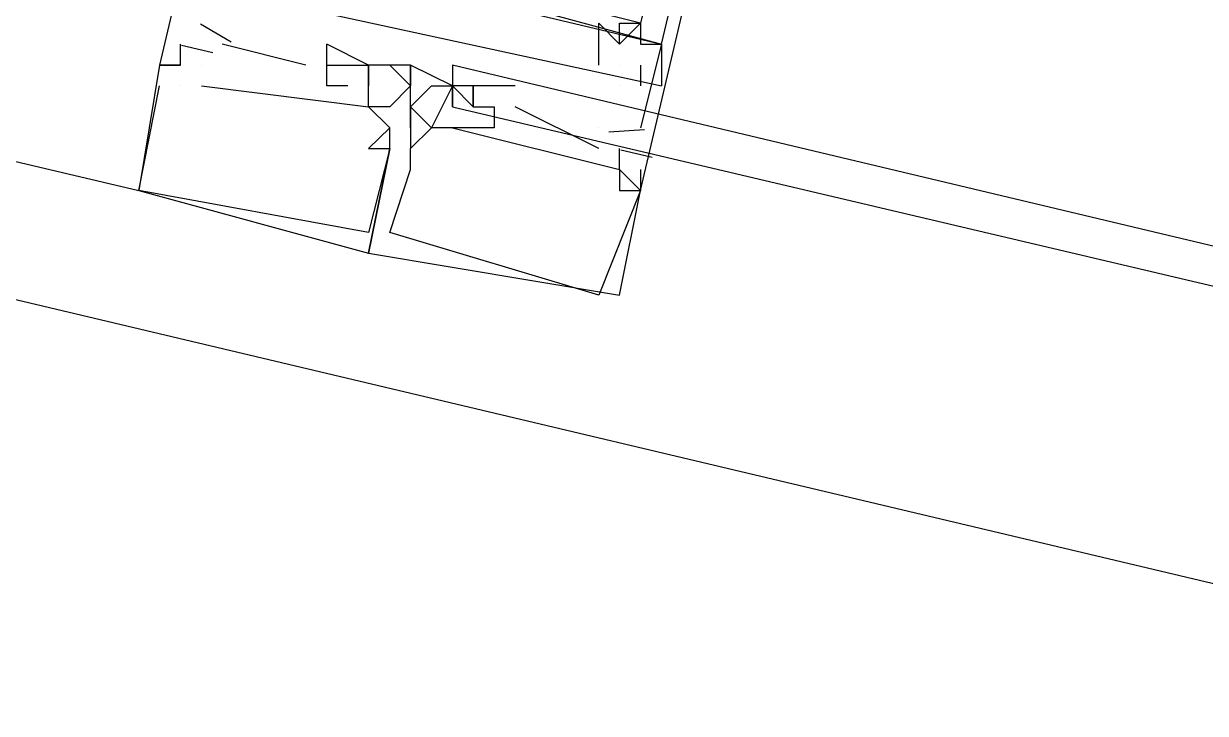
# Model space of a CAD drawing. Header units: feet. Extents: x -84 to 198, y -22 to 181.
# Drawn here: x 116.593 to 117.347, y 92.778 to 93.218 of the extents above; entities that cross this region are included whole.
import ezdxf

# ---------------------------------------------------------------- set-up
doc = ezdxf.new("R2010")
doc.units = ezdxf.units.FT
doc.layers.add('A-LINEA', color=7, linetype='CONTINUOUS')

msp = doc.modelspace()

# ---------------------------------------------------------------- linework, layer by layer
at = {"layer": 'A-LINEA'}
for p, q in [((121.1867, 91.9511), (108.0267, 95.0711)), ((108.36, 95.0711), (116.6667, 93.1111)), ((108.36, 95.0711), (116.6667, 93.1111)), ((116.6933, 93.2444), (117, 93.1778)), ((116.6933, 93.2444), (117, 93.1778)), ((116.7257, 93.2056), (116.7062, 93.2172)), ((116.7257, 93.2056), (116.7062, 93.2172)), ((116.7257, 93.2056), (116.7062, 93.2172)), ((116.6933, 93.2044), (116.6933, 93.2044)), ((116.6933, 93.2044), (116.6933, 93.2044)), ((116.6933, 93.2044), (116.6933, 93.2044)), ((116.7139, 93.1988), (116.6939, 93.2035)), ((116.7139, 93.1988), (116.6939, 93.2035)), ((116.7139, 93.1988), (116.6939, 93.2035)), ((116.7733, 93.1911), (116.72, 93.2044)), ((116.72, 93.2044), (116.72, 93.2044)), ((116.7733, 93.1911), (116.72, 93.2044)), ((116.72, 93.2044), (116.72, 93.2044)), ((116.7733, 93.1911), (116.72, 93.2044)), ((116.72, 93.2044), (116.72, 93.2044)), ((116.7867, 93.1911), (116.7867, 93.2044)), ((116.7867, 93.2044), (116.7867, 93.2044)), ((116.7867, 93.1911), (116.7867, 93.2044)), ((116.7867, 93.2044), (116.7867, 93.2044)), ((116.7867, 93.1911), (116.7867, 93.2044)), ((116.7867, 93.2044), (116.7867, 93.2044)), ((116.9867, 93.2044), (116.9867, 93.2044)), ((117, 93.2044), (117, 93.2044)), ((117, 93.2044), (117, 93.2044)), ((117, 93.2044), (117, 93.2044)), ((116.68, 93.1911), (116.68, 93.1911)), ((116.68, 93.1911), (116.68, 93.1911)), ((116.68, 93.1911), (116.68, 93.1911)), ((116.68, 93.1911), (116.68, 93.1911)), ((116.68, 93.1911), (116.68, 93.1911)), ((116.68, 93.1911), (116.68, 93.1911)), ((116.6933, 93.1911), (116.6933, 93.1911)), ((116.6933, 93.1911), (116.6933, 93.1911)), ((116.6933, 93.1911), (116.6933, 93.1911)), ((116.6933, 93.1911), (116.6933, 93.1911)), ((116.6933, 93.1911), (116.6933, 93.1911)), ((116.6933, 93.1911), (116.6933, 93.1911)), ((116.7067, 93.1911), (116.7067, 93.1911)), ((116.7067, 93.1911), (116.7067, 93.1911)), ((116.7067, 93.1911), (116.7067, 93.1911)), ((116.7067, 93.1911), (116.7067, 93.1911)), ((116.7067, 93.1911), (116.7067, 93.1911)), ((116.7067, 93.1911), (116.7067, 93.1911)), ((116.7733, 93.1911), (116.7733, 93.1911)), ((116.7733, 93.1911), (116.7733, 93.1911)), ((116.7733, 93.1911), (116.7733, 93.1911)), ((116.7867, 93.1911), (116.7867, 93.1911)), ((116.7867, 93.1911), (116.7867, 93.1911)), ((116.7867, 93.1911), (116.7867, 93.1911)), ((116.7867, 93.1911), (116.7867, 93.1911)), ((116.7867, 93.1911), (116.7867, 93.1911)), ((116.7867, 93.1911), (116.7867, 93.1911)), ((116.8, 93.1911), (116.8, 93.1911)), ((116.8, 93.1911), (116.8, 93.1911)), ((116.8, 93.1911), (116.8, 93.1911)), ((116.8133, 93.1911), (116.8133, 93.1911)), ((116.8133, 93.1911), (116.8133, 93.1911)), ((116.8133, 93.1911), (116.8133, 93.1911)), ((116.8133, 93.1911), (116.8133, 93.1911)), ((116.8133, 93.1911), (116.8133, 93.1911)), ((116.8133, 93.1911), (116.8133, 93.1911)), ((116.8133, 93.1911), (116.8133, 93.1911)), ((116.8133, 93.1911), (116.8133, 93.1911)), ((116.8133, 93.1911), (116.8133, 93.1911)), ((116.8267, 93.1911), (116.8267, 93.1911)), ((116.8267, 93.1911), (116.8267, 93.1911)), ((116.8267, 93.1911), (116.8267, 93.1911)), ((116.84, 93.1911), (116.84, 93.1911)), ((116.84, 93.1911), (116.84, 93.1911)), ((116.84, 93.1911), (116.84, 93.1911)), ((116.84, 93.1911), (116.84, 93.1911)), ((116.84, 93.1911), (116.84, 93.1911)), ((116.84, 93.1911), (116.84, 93.1911)), ((116.84, 93.1911), (116.84, 93.1911)), ((116.84, 93.1911), (116.84, 93.1911)), ((116.84, 93.1911), (116.84, 93.1911)), ((116.9733, 93.1911), (116.9733, 93.1911)), ((116.68, 93.1778), (116.68, 93.1778)), ((116.68, 93.1778), (116.68, 93.1778)), ((116.68, 93.1778), (116.68, 93.1778)), ((116.6933, 93.1778), (116.6933, 93.1778)), ((116.6933, 93.1778), (116.6933, 93.1778)), ((116.6933, 93.1778), (116.6933, 93.1778)), ((116.6933, 93.1778), (116.6933, 93.1778)), ((116.6933, 93.1778), (116.6933, 93.1778)), ((116.6933, 93.1778), (116.6933, 93.1778)), ((116.7067, 93.1778), (116.7067, 93.1778)), ((116.7067, 93.1778), (116.7067, 93.1778)), ((116.7067, 93.1778), (116.7067, 93.1778)), ((116.7867, 93.1778), (116.7867, 93.1778)), ((116.7867, 93.1778), (116.7867, 93.1778)), ((116.7867, 93.1778), (116.7867, 93.1778)), ((116.8, 93.1778), (116.8, 93.1778)), ((116.8, 93.1778), (116.8, 93.1778)), ((116.8, 93.1778), (116.8, 93.1778)), ((116.8133, 93.1778), (116.8133, 93.1778)), ((116.8133, 93.1778), (116.8133, 93.1778)), ((116.8133, 93.1778), (116.8133, 93.1778)), ((116.8133, 93.1778), (116.8133, 93.1778)), ((116.8133, 93.1778), (116.8133, 93.1778)), ((116.8133, 93.1778), (116.8133, 93.1778)), ((116.84, 93.1778), (116.84, 93.1778)), ((116.84, 93.1778), (116.84, 93.1778)), ((116.84, 93.1778), (116.84, 93.1778)), ((116.84, 93.1778), (116.84, 93.1778)), ((116.84, 93.1778), (116.84, 93.1778)), ((116.84, 93.1778), (116.84, 93.1778)), ((116.84, 93.1778), (116.84, 93.1778)), ((116.84, 93.1778), (116.84, 93.1778)), ((116.84, 93.1778), (116.84, 93.1778)), ((116.84, 93.1778), (116.84, 93.1778)), ((116.84, 93.1778), (116.84, 93.1778)), ((116.84, 93.1778), (116.84, 93.1778)), ((116.8533, 93.1778), (116.8533, 93.1778)), ((116.8533, 93.1778), (116.8533, 93.1778)), ((116.8533, 93.1778), (116.8533, 93.1778)), ((116.8533, 93.1778), (116.8533, 93.1778)), ((116.8533, 93.1778), (116.8533, 93.1778)), ((116.8533, 93.1778), (116.8533, 93.1778)), ((116.8667, 93.1778), (116.8667, 93.1778)), ((116.8667, 93.1778), (116.8667, 93.1778)), ((116.8667, 93.1778), (116.8667, 93.1778)), ((116.8667, 93.1778), (116.8667, 93.1778)), ((116.8667, 93.1778), (116.8667, 93.1778)), ((116.8667, 93.1778), (116.8667, 93.1778)), ((116.8667, 93.1778), (116.8667, 93.1778)), ((116.8667, 93.1778), (116.8667, 93.1778)), ((116.8667, 93.1778), (116.8667, 93.1778)), ((116.8667, 93.1778), (116.8667, 93.1778)), ((116.8667, 93.1778), (116.8667, 93.1778)), ((116.8667, 93.1778), (116.8667, 93.1778)), ((116.8667, 93.1778), (116.8667, 93.1778)), ((116.8667, 93.1778), (116.8667, 93.1778)), ((116.8667, 93.1778), (116.8667, 93.1778)), ((116.88, 93.1778), (116.88, 93.1778)), ((116.88, 93.1778), (116.88, 93.1778)), ((116.88, 93.1778), (116.88, 93.1778)), ((116.9067, 93.1778), (116.9067, 93.1778)), ((116.9067, 93.1778), (116.9067, 93.1778)), ((116.9067, 93.1778), (116.9067, 93.1778)), ((116.9733, 93.1778), (116.9733, 93.1778)), ((116.8133, 93.1644), (116.8133, 93.1644)), ((116.8133, 93.1644), (116.8133, 93.1644)), ((116.8133, 93.1644), (116.8133, 93.1644)), ((116.8133, 93.1644), (116.8133, 93.1644)), ((116.8133, 93.1644), (116.8133, 93.1644)), ((116.8133, 93.1644), (116.8133, 93.1644)), ((116.8267, 93.1644), (116.8267, 93.1644)), ((116.8267, 93.1644), (116.8267, 93.1644)), ((116.8267, 93.1644), (116.8267, 93.1644)), ((116.84, 93.1644), (116.84, 93.1644)), ((116.84, 93.1644), (116.84, 93.1644)), ((116.84, 93.1644), (116.84, 93.1644)), ((116.84, 93.1644), (116.84, 93.1644)), ((116.84, 93.1644), (116.84, 93.1644)), ((116.84, 93.1644), (116.84, 93.1644)), ((116.84, 93.1644), (116.84, 93.1644)), ((116.84, 93.1644), (116.84, 93.1644)), ((116.84, 93.1644), (116.84, 93.1644)), ((116.84, 93.1644), (116.84, 93.1644)), ((116.84, 93.1644), (116.84, 93.1644)), ((116.84, 93.1644), (116.84, 93.1644)), ((116.84, 93.1644), (116.84, 93.1644)), ((116.84, 93.1644), (116.84, 93.1644)), ((116.84, 93.1644), (116.84, 93.1644)), ((116.8667, 93.1644), (116.8667, 93.1644)), ((116.8667, 93.1644), (116.8667, 93.1644)), ((116.8667, 93.1644), (116.8667, 93.1644)), ((116.8667, 93.1644), (116.8667, 93.1644)), ((116.8667, 93.1644), (116.8667, 93.1644)), ((116.8667, 93.1644), (116.8667, 93.1644)), ((116.88, 93.1644), (116.88, 93.1644)), ((116.88, 93.1644), (116.88, 93.1644)), ((116.88, 93.1644), (116.88, 93.1644)), ((116.88, 93.1644), (116.88, 93.1644)), ((116.88, 93.1644), (116.88, 93.1644)), ((116.88, 93.1644), (116.88, 93.1644)), ((116.8933, 93.1644), (116.8933, 93.1644)), ((116.8933, 93.1644), (116.8933, 93.1644)), ((116.8933, 93.1644), (116.8933, 93.1644)), ((116.9067, 93.1644), (116.9067, 93.1644)), ((116.96, 93.1378), (116.9067, 93.1644)), ((116.9067, 93.1644), (116.9067, 93.1644)), ((116.9067, 93.1644), (116.9067, 93.1644)), ((116.96, 93.1378), (116.9067, 93.1644)), ((116.9067, 93.1644), (116.9067, 93.1644)), ((116.9067, 93.1644), (116.9067, 93.1644)), ((116.96, 93.1378), (116.9067, 93.1644)), ((116.9067, 93.1644), (116.9067, 93.1644)), ((116.8267, 93.1511), (116.8267, 93.1511)), ((116.8267, 93.1511), (116.8267, 93.1511)), ((116.8267, 93.1511), (116.8267, 93.1511)), ((116.8267, 93.1511), (116.8267, 93.1511)), ((116.8267, 93.1511), (116.8267, 93.1511)), ((116.8267, 93.1511), (116.8267, 93.1511)), ((116.84, 93.1511), (116.84, 93.1511)), ((116.84, 93.1511), (116.84, 93.1511)), ((116.84, 93.1511), (116.84, 93.1511)), ((116.84, 93.1511), (116.84, 93.1511)), ((116.84, 93.1511), (116.84, 93.1511)), ((116.84, 93.1511), (116.84, 93.1511)), ((116.84, 93.1511), (116.84, 93.1511)), ((116.84, 93.1511), (116.84, 93.1511)), ((116.84, 93.1511), (116.84, 93.1511)), ((116.8533, 93.1511), (116.8533, 93.1511)), ((116.8533, 93.1511), (116.8533, 93.1511)), ((116.8533, 93.1511), (116.8533, 93.1511)), ((116.8533, 93.1511), (116.8533, 93.1511)), ((116.8533, 93.1511), (116.8533, 93.1511)), ((116.8533, 93.1511), (116.8533, 93.1511)), ((116.8667, 93.1511), (116.8667, 93.1511)), ((116.8667, 93.1511), (116.8667, 93.1511)), ((116.8667, 93.1511), (116.8667, 93.1511)), ((116.8667, 93.1511), (116.8667, 93.1511)), ((116.8667, 93.1511), (116.8667, 93.1511)), ((116.8667, 93.1511), (116.8667, 93.1511)), ((116.8667, 93.1511), (116.8667, 93.1511)), ((116.8667, 93.1511), (116.8667, 93.1511)), ((116.8667, 93.1511), (116.8667, 93.1511)), ((116.88, 93.1511), (116.88, 93.1511)), ((116.88, 93.1511), (116.88, 93.1511)), ((116.88, 93.1511), (116.88, 93.1511)), ((116.8933, 93.1511), (116.8933, 93.1511)), ((116.8933, 93.1511), (116.8933, 93.1511)), ((116.8933, 93.1511), (116.8933, 93.1511)), ((116.96, 93.1511), (116.96, 93.1511)), ((116.96, 93.1511), (116.96, 93.1511)), ((116.96, 93.1511), (116.96, 93.1511)), ((116.9891, 93.1498), (116.9665, 93.1483)), ((116.9891, 93.1498), (116.9665, 93.1483)), ((116.9891, 93.1498), (116.9665, 93.1483)), ((116.9867, 93.1511), (116.9867, 93.1511)), ((116.9867, 93.1511), (116.9867, 93.1511)), ((116.9867, 93.1511), (116.9867, 93.1511)), ((116.8133, 93.1378), (116.8133, 93.1378)), ((116.8133, 93.1378), (116.8133, 93.1378)), ((116.8133, 93.1378), (116.8133, 93.1378)), ((116.8267, 93.1378), (116.8267, 93.1378)), ((116.8267, 93.1378), (116.8267, 93.1378)), ((116.8267, 93.1378), (116.8267, 93.1378)), ((116.8267, 93.1378), (116.8267, 93.1378)), ((116.8267, 93.1378), (116.8267, 93.1378)), ((116.8267, 93.1378), (116.8267, 93.1378)), ((116.8267, 93.1378), (116.8267, 93.1378)), ((116.8267, 93.1378), (116.8267, 93.1378)), ((116.8267, 93.1378), (116.8267, 93.1378)), ((116.8267, 93.1378), (116.8267, 93.1378)), ((116.8267, 93.1378), (116.8267, 93.1378)), ((116.8267, 93.1378), (116.8267, 93.1378)), ((116.84, 93.1378), (116.84, 93.1378)), ((116.84, 93.1378), (116.84, 93.1378)), ((116.84, 93.1378), (116.84, 93.1378)), ((116.84, 93.1378), (116.84, 93.1378)), ((116.84, 93.1378), (116.84, 93.1378)), ((116.84, 93.1378), (116.84, 93.1378)), ((116.84, 93.1378), (116.84, 93.1378)), ((116.84, 93.1378), (116.84, 93.1378)), ((116.84, 93.1378), (116.84, 93.1378)), ((116.84, 93.1378), (116.84, 93.1378)), ((116.84, 93.1378), (116.84, 93.1378)), ((116.84, 93.1378), (116.84, 93.1378)), ((116.84, 93.1378), (116.84, 93.1378)), ((116.84, 93.1378), (116.84, 93.1378)), ((116.84, 93.1378), (116.84, 93.1378)), ((116.84, 93.1378), (116.84, 93.1378)), ((116.84, 93.1378), (116.84, 93.1378)), ((116.84, 93.1378), (116.84, 93.1378)), ((116.96, 93.1378), (116.96, 93.1378)), ((116.96, 93.1378), (116.96, 93.1378)), ((116.96, 93.1378), (116.96, 93.1378)), ((116.9733, 93.1378), (116.9733, 93.1378)), ((116.9733, 93.1378), (116.9733, 93.1378)), ((116.9733, 93.1378), (116.9733, 93.1378)), ((116.994, 93.1321), (116.974, 93.1368)), ((116.994, 93.1321), (116.974, 93.1368)), ((116.994, 93.1321), (116.974, 93.1368)), ((116.84, 93.1244), (116.84, 93.1244)), ((116.84, 93.1244), (116.84, 93.1244)), ((116.84, 93.1244), (116.84, 93.1244)), ((116.84, 93.1244), (116.84, 93.1244)), ((116.84, 93.1244), (116.84, 93.1244)), ((116.84, 93.1244), (116.84, 93.1244)), ((116.84, 93.1244), (116.84, 93.1244)), ((116.84, 93.1244), (116.84, 93.1244)), ((116.84, 93.1244), (116.84, 93.1244)), ((116.84, 93.1244), (116.84, 93.1244)), ((116.84, 93.1244), (116.84, 93.1244)), ((116.84, 93.1244), (116.84, 93.1244)), ((116.9733, 93.1244), (116.9733, 93.1244)), ((116.9733, 93.1244), (116.9733, 93.1244)), ((116.9733, 93.1244), (116.9733, 93.1244)), ((116.9733, 93.1244), (116.9733, 93.1244)), ((116.9733, 93.1244), (116.9733, 93.1244)), ((116.9733, 93.1244), (116.9733, 93.1244)), ((116.9733, 93.1244), (116.9733, 93.1244)), ((116.9733, 93.1244), (116.9733, 93.1244)), ((116.9733, 93.1244), (116.9733, 93.1244)), ((116.9867, 93.1244), (116.9867, 93.1244)), ((116.9867, 93.1244), (116.9867, 93.1244)), ((116.9867, 93.1244), (116.9867, 93.1244)), ((116.6667, 93.1111), (116.6667, 93.1111)), ((116.6667, 93.1111), (116.6667, 93.1111)), ((116.6667, 93.1111), (116.6667, 93.1111)), ((116.6667, 93.1111), (116.6667, 93.1111)), ((116.6667, 93.1111), (116.6667, 93.1111)), ((116.6667, 93.1111), (116.6667, 93.1111)), ((116.9733, 93.1111), (116.9733, 93.1111)), ((116.9733, 93.1111), (116.9733, 93.1111)), ((116.9733, 93.1111), (116.9733, 93.1111)), ((116.9733, 93.1111), (116.9733, 93.1111)), ((116.9733, 93.1111), (116.9733, 93.1111)), ((116.9733, 93.1111), (116.9733, 93.1111)), ((116.9867, 93.1111), (116.9867, 93.1111)), ((116.9867, 93.1111), (116.9867, 93.1111)), ((116.9867, 93.1111), (116.9867, 93.1111)), ((116.9867, 93.1111), (116.9867, 93.1111)), ((116.9867, 93.1111), (116.9867, 93.1111)), ((116.9867, 93.1111), (116.9867, 93.1111)), ((116.9867, 93.1111), (116.9867, 93.1111)), ((116.9867, 93.1111), (116.9867, 93.1111)), ((116.9867, 93.1111), (116.9867, 93.1111)), ((116.9867, 93.1111), (116.9867, 93.1111)), ((116.9867, 93.1111), (116.9867, 93.1111)), ((116.9867, 93.1111), (116.9867, 93.1111)), ((116.9867, 93.1111), (116.9867, 93.1111)), ((116.9867, 93.1111), (116.9867, 93.1111)), ((116.9867, 93.1111), (116.9867, 93.1111)), ((116.8133, 93.0844), (116.8133, 93.0844)), ((116.8133, 93.0844), (116.8133, 93.0844)), ((116.8133, 93.0844), (116.8133, 93.0844)), ((116.8267, 93.0844), (116.8267, 93.0844)), ((116.8267, 93.0844), (116.8267, 93.0844)), ((116.8267, 93.0844), (116.8267, 93.0844)), ((116.8267, 93.0844), (116.8267, 93.0844)), ((116.8267, 93.0844), (116.8267, 93.0844)), ((116.8267, 93.0844), (116.8267, 93.0844)), ((116.8, 93.0711), (116.8, 93.0711)), ((116.8, 93.0711), (116.8, 93.0711)), ((116.8133, 93.0711), (116.8133, 93.0711)), ((116.8133, 93.0711), (116.8133, 93.0711)), ((116.8133, 93.0711), (116.8133, 93.0711)), ((116.8133, 93.0711), (116.8133, 93.0711)), ((116.8133, 93.0711), (116.8133, 93.0711)), ((116.8133, 93.0711), (116.8133, 93.0711)), ((116.8133, 93.0711), (116.8133, 93.0711)), ((116.8133, 93.0711), (116.8133, 93.0711)), ((116.8133, 93.0711), (116.8133, 93.0711)), ((116.8267, 93.0711), (116.8267, 93.0711)), ((116.8267, 93.0711), (116.8267, 93.0711)), ((116.96, 93.0444), (116.96, 93.0444)), ((116.96, 93.0444), (116.96, 93.0444)), ((116.96, 93.0444), (116.96, 93.0444)), ((116.96, 93.0444), (116.96, 93.0444)), ((116.96, 93.0444), (116.96, 93.0444)), ((116.96, 93.0444), (116.96, 93.0444)), ((116.9733, 93.0444), (116.9733, 93.0444)), ((116.9733, 93.0444), (116.9733, 93.0444)), ((116.9733, 93.0444), (116.9733, 93.0444)), ((116.9733, 93.0444), (116.9733, 93.0444)), ((116.9733, 93.0444), (116.9733, 93.0444)), ((116.9733, 93.0444), (116.9733, 93.0444))]:
    msp.add_line(p, q, dxfattribs=at)
for points in [[(117.0667, 93.7778), (117.0667, 93.7911), (116.9867, 93.8044), (117, 93.8311), (116.84, 93.8711), (116.68, 93.1911), (116.6933, 93.1911), (116.6933, 93.2044)], [(117.0667, 93.7778), (117.0667, 93.7911), (116.9867, 93.8044), (117, 93.8311), (116.84, 93.8711), (116.68, 93.1911), (116.6933, 93.1911), (116.6933, 93.2044)], [(117.0667, 93.7778), (117.0667, 93.7911), (116.9867, 93.8044), (117, 93.8311), (116.84, 93.8711), (116.68, 93.1911), (116.6933, 93.1911), (116.6933, 93.2044)], [(116.8533, 93.8311), (116.72, 93.2711), (117, 93.2044), (117.1333, 93.7644), (116.8533, 93.8311), (117.12, 93.7644), (116.9867, 93.2178), (116.72, 93.2844), (116.8533, 93.8311)], [(116.9867, 93.1244), (116.9867, 93.1244), (116.9867, 93.1111), (117.1467, 93.7911), (117, 93.8311), (116.9867, 93.8178)], [(116.9867, 93.1244), (116.9867, 93.1244), (116.9867, 93.1111), (117.1467, 93.7911), (117, 93.8311), (116.9867, 93.8178)], [(116.9867, 93.1244), (116.9867, 93.1244), (116.9867, 93.1111), (117.1467, 93.7911), (117, 93.8311), (116.9867, 93.8178)], [(116.8533, 93.2444), (117, 93.2044), (116.9867, 93.1511)], [(116.8533, 93.2444), (117, 93.2044), (116.9867, 93.1511)], [(116.8533, 93.2444), (117, 93.2044), (116.9867, 93.1511)], [(116.96, 93.1911), (116.96, 93.1911), (116.96, 93.1911), (116.96, 93.1911), (116.96, 93.2178), (116.96, 93.2178), (116.9733, 93.2044), (116.9733, 93.2044), (116.9733, 93.2178), (116.9733, 93.2178), (116.9733, 93.2178), (116.9867, 93.2178), (116.9867, 93.2178), (116.9867, 93.2178), (116.9867, 93.2044), (116.9867, 93.2044), (116.9867, 93.2044), (116.9867, 93.2044), (117, 93.2044), (117, 93.2044), (117, 93.1778), (117, 93.1778)], [(116.9733, 93.2044), (116.9867, 93.2178), (116.9867, 93.2178), (116.9867, 93.2044)], [(116.8, 93.1778), (116.7867, 93.1778), (116.7867, 93.1911), (116.8, 93.1911), (116.8133, 93.1911), (116.7867, 93.2044)], [(116.8, 93.1778), (116.7867, 93.1778), (116.7867, 93.1911), (116.8, 93.1911), (116.8133, 93.1911), (116.7867, 93.2044)], [(116.8, 93.1778), (116.7867, 93.1778), (116.7867, 93.1911), (116.8, 93.1911), (116.8133, 93.1911), (116.7867, 93.2044)], [(116.6933, 93.1911), (116.68, 93.1911), (116.6667, 93.1111), (116.6667, 93.1111), (116.8133, 93.0711), (116.8267, 93.1378), (116.8267, 93.1511)], [(116.6933, 93.1911), (116.68, 93.1911), (116.6667, 93.1111), (116.6667, 93.1111), (116.8133, 93.0711), (116.8267, 93.1378), (116.8267, 93.1511)], [(116.6933, 93.1911), (116.68, 93.1911), (116.6667, 93.1111), (116.6667, 93.1111), (116.8133, 93.0711), (116.8267, 93.1378), (116.8267, 93.1511)], [(116.8267, 93.1911), (116.84, 93.1778), (116.8267, 93.1644), (116.8133, 93.1644), (116.8133, 93.1911)], [(116.84, 93.1511), (116.84, 93.1644), (116.84, 93.1778), (116.84, 93.1911), (116.8133, 93.1911), (116.8133, 93.1911), (116.8133, 93.1911), (116.8133, 93.1911), (116.8133, 93.1778)], [(116.8267, 93.1911), (116.84, 93.1778), (116.8267, 93.1644), (116.8133, 93.1644), (116.8133, 93.1911)], [(116.84, 93.1511), (116.84, 93.1644), (116.84, 93.1778), (116.84, 93.1911), (116.8133, 93.1911), (116.8133, 93.1911), (116.8133, 93.1911), (116.8133, 93.1911), (116.8133, 93.1778)], [(116.8267, 93.1911), (116.84, 93.1778), (116.8267, 93.1644), (116.8133, 93.1644), (116.8133, 93.1911)], [(116.84, 93.1511), (116.84, 93.1644), (116.84, 93.1778), (116.84, 93.1911), (116.8133, 93.1911), (116.8133, 93.1911), (116.8133, 93.1911), (116.8133, 93.1911), (116.8133, 93.1778)], [(116.8667, 93.1644), (116.8667, 93.1778), (116.8667, 93.1778), (116.8667, 93.1778), (116.8667, 93.1778), (116.84, 93.1911), (116.84, 93.1778)], [(116.8667, 93.1644), (116.8667, 93.1778), (116.8667, 93.1778), (116.8667, 93.1778), (116.8667, 93.1778), (116.84, 93.1911), (116.84, 93.1778)], [(116.8667, 93.1644), (116.8667, 93.1778), (116.8667, 93.1778), (116.8667, 93.1778), (116.8667, 93.1778), (116.84, 93.1911), (116.84, 93.1778)], [(116.8667, 93.1644), (116.8667, 93.1778), (116.8667, 93.1778), (116.8667, 93.1778), (116.8667, 93.1778), (116.84, 93.1911), (116.84, 93.1778)], [(116.8667, 93.1644), (116.8667, 93.1778), (116.8667, 93.1778), (116.8667, 93.1778), (116.8667, 93.1778), (116.84, 93.1911), (116.84, 93.1778)], [(116.8667, 93.1644), (116.8667, 93.1778), (116.8667, 93.1778), (116.8667, 93.1778), (116.8667, 93.1778), (116.84, 93.1911), (116.84, 93.1778)], [(116.8667, 93.1644), (121.0533, 92.1778), (121.0667, 92.1778), (121.0667, 92.1911), (116.8667, 93.1911), (116.8667, 93.1778), (116.8667, 93.1644)], [(116.9867, 93.1911), (116.9867, 93.1778), (116.9867, 93.1778)], [(116.8133, 93.1378), (116.8267, 93.1378), (116.8267, 93.1378), (116.8267, 93.1378), (116.8133, 93.0844), (116.8133, 93.0844), (116.6667, 93.1111), (116.6667, 93.1111), (116.68, 93.1778)], [(116.8133, 93.1378), (116.8267, 93.1378), (116.8267, 93.1378), (116.8267, 93.1378), (116.8133, 93.0844), (116.8133, 93.0844), (116.6667, 93.1111), (116.6667, 93.1111), (116.68, 93.1778)], [(116.8133, 93.1378), (116.8267, 93.1378), (116.8267, 93.1378), (116.8267, 93.1378), (116.8133, 93.0844), (116.8133, 93.0844), (116.6667, 93.1111), (116.6667, 93.1111), (116.68, 93.1778)], [(116.7067, 93.1778), (116.8133, 93.1644), (116.8133, 93.1778)], [(116.7067, 93.1778), (116.8133, 93.1644), (116.8133, 93.1778)], [(116.7067, 93.1778), (116.8133, 93.1644), (116.8133, 93.1778)], [(116.8667, 93.1511), (116.8667, 93.1511), (116.8533, 93.1511), (116.8533, 93.1511), (116.84, 93.1644), (116.8533, 93.1778), (116.8667, 93.1778), (116.8533, 93.1511)], [(116.8667, 93.1511), (116.8667, 93.1511), (116.8533, 93.1511), (116.8533, 93.1511), (116.84, 93.1644), (116.8533, 93.1778), (116.8667, 93.1778), (116.8533, 93.1511)], [(116.8667, 93.1511), (116.8667, 93.1511), (116.8533, 93.1511), (116.8533, 93.1511), (116.84, 93.1644), (116.8533, 93.1778), (116.8667, 93.1778), (116.8533, 93.1511)], [(116.8667, 93.1511), (116.8667, 93.1511), (116.8533, 93.1511), (116.8533, 93.1511), (116.84, 93.1644), (116.8533, 93.1778), (116.8667, 93.1778), (116.8533, 93.1511)], [(116.8667, 93.1511), (116.8667, 93.1511), (116.8533, 93.1511), (116.8533, 93.1511), (116.84, 93.1644), (116.8533, 93.1778), (116.8667, 93.1778), (116.8533, 93.1511)], [(116.8667, 93.1511), (116.8667, 93.1511), (116.8533, 93.1511), (116.8533, 93.1511), (116.84, 93.1644), (116.8533, 93.1778), (116.8667, 93.1778), (116.8533, 93.1511)], [(116.9067, 93.1778), (116.8667, 93.1778), (116.88, 93.1644)], [(116.9067, 93.1778), (116.8667, 93.1778), (116.88, 93.1644)], [(116.9067, 93.1778), (116.8667, 93.1778), (116.88, 93.1644)], [(116.88, 93.1778), (116.88, 93.1644), (116.88, 93.1778)], [(116.88, 93.1778), (116.88, 93.1644), (116.88, 93.1778)], [(116.88, 93.1778), (116.88, 93.1644), (116.88, 93.1778)], [(116.8267, 93.1511), (116.8133, 93.1644), (116.8133, 93.1644), (116.8133, 93.1644)], [(116.8267, 93.1511), (116.8133, 93.1644), (116.8133, 93.1644), (116.8133, 93.1644)], [(116.8267, 93.1511), (116.8133, 93.1644), (116.8133, 93.1644), (116.8133, 93.1644)], [(116.84, 93.1644), (116.84, 93.1511), (116.84, 93.1378)], [(116.84, 93.1644), (116.84, 93.1511), (116.84, 93.1378)], [(116.84, 93.1644), (116.84, 93.1511), (116.84, 93.1378)], [(116.84, 93.1644), (116.84, 93.1511), (116.84, 93.1378)], [(116.84, 93.1644), (116.84, 93.1511), (116.84, 93.1378)], [(116.84, 93.1644), (116.84, 93.1511), (116.84, 93.1378)], [(116.88, 93.1644), (116.8933, 93.1644), (116.8933, 93.1511), (116.88, 93.1511), (116.8667, 93.1511), (116.9733, 93.1244), (116.9733, 93.1378)], [(116.88, 93.1644), (116.8933, 93.1644), (116.8933, 93.1511), (116.88, 93.1511), (116.8667, 93.1511), (116.9733, 93.1244), (116.9733, 93.1378)], [(116.88, 93.1644), (116.8933, 93.1644), (116.8933, 93.1511), (116.88, 93.1511), (116.8667, 93.1511), (116.9733, 93.1244), (116.9733, 93.1378)], [(116.8133, 93.1378), (116.8267, 93.1511), (116.8267, 93.1511)], [(116.8133, 93.1378), (116.8267, 93.1511), (116.8267, 93.1511)], [(116.8133, 93.1378), (116.8267, 93.1511), (116.8267, 93.1511)], [(116.8267, 93.1378), (116.8133, 93.0711), (116.9733, 93.0444), (116.9733, 93.0444), (116.9867, 93.1111), (116.9733, 93.1244), (116.9733, 93.1111), (116.9867, 93.1111), (116.96, 93.0444), (116.96, 93.0444), (116.8267, 93.0844), (116.8267, 93.0844), (116.84, 93.1244), (116.84, 93.1244), (116.84, 93.1378), (116.84, 93.1378), (116.8533, 93.1511)], [(116.8267, 93.1378), (116.8133, 93.0711), (116.9733, 93.0444), (116.9733, 93.0444), (116.9867, 93.1111), (116.9733, 93.1244), (116.9733, 93.1111), (116.9867, 93.1111), (116.96, 93.0444), (116.96, 93.0444), (116.8267, 93.0844), (116.8267, 93.0844), (116.84, 93.1244), (116.84, 93.1244), (116.84, 93.1378), (116.84, 93.1378), (116.8533, 93.1511)], [(116.8267, 93.1378), (116.8133, 93.0711), (116.9733, 93.0444), (116.9733, 93.0444), (116.9867, 93.1111), (116.9733, 93.1244), (116.9733, 93.1111), (116.9867, 93.1111), (116.96, 93.0444), (116.96, 93.0444), (116.8267, 93.0844), (116.8267, 93.0844), (116.84, 93.1244), (116.84, 93.1244), (116.84, 93.1378), (116.84, 93.1378), (116.8533, 93.1511)], [(116.8267, 93.1378), (116.8133, 93.0711), (116.9733, 93.0444), (116.9733, 93.0444), (116.9867, 93.1111), (116.9733, 93.1244), (116.9733, 93.1111), (116.9867, 93.1111), (116.96, 93.0444), (116.96, 93.0444), (116.8267, 93.0844), (116.8267, 93.0844), (116.84, 93.1244), (116.84, 93.1244), (116.84, 93.1378), (116.84, 93.1378), (116.8533, 93.1511)], [(116.8267, 93.1378), (116.8133, 93.0711), (116.9733, 93.0444), (116.9733, 93.0444), (116.9867, 93.1111), (116.9733, 93.1244), (116.9733, 93.1111), (116.9867, 93.1111), (116.96, 93.0444), (116.96, 93.0444), (116.8267, 93.0844), (116.8267, 93.0844), (116.84, 93.1244), (116.84, 93.1244), (116.84, 93.1378), (116.84, 93.1378), (116.8533, 93.1511)], [(116.8267, 93.1378), (116.8133, 93.0711), (116.9733, 93.0444), (116.9733, 93.0444), (116.9867, 93.1111), (116.9733, 93.1244), (116.9733, 93.1111), (116.9867, 93.1111), (116.96, 93.0444), (116.96, 93.0444), (116.8267, 93.0844), (116.8267, 93.0844), (116.84, 93.1244), (116.84, 93.1244), (116.84, 93.1378), (116.84, 93.1378), (116.8533, 93.1511)]]:
    msp.add_lwpolyline(points, dxfattribs=at)

doc.saveas('drawing.dxf')
